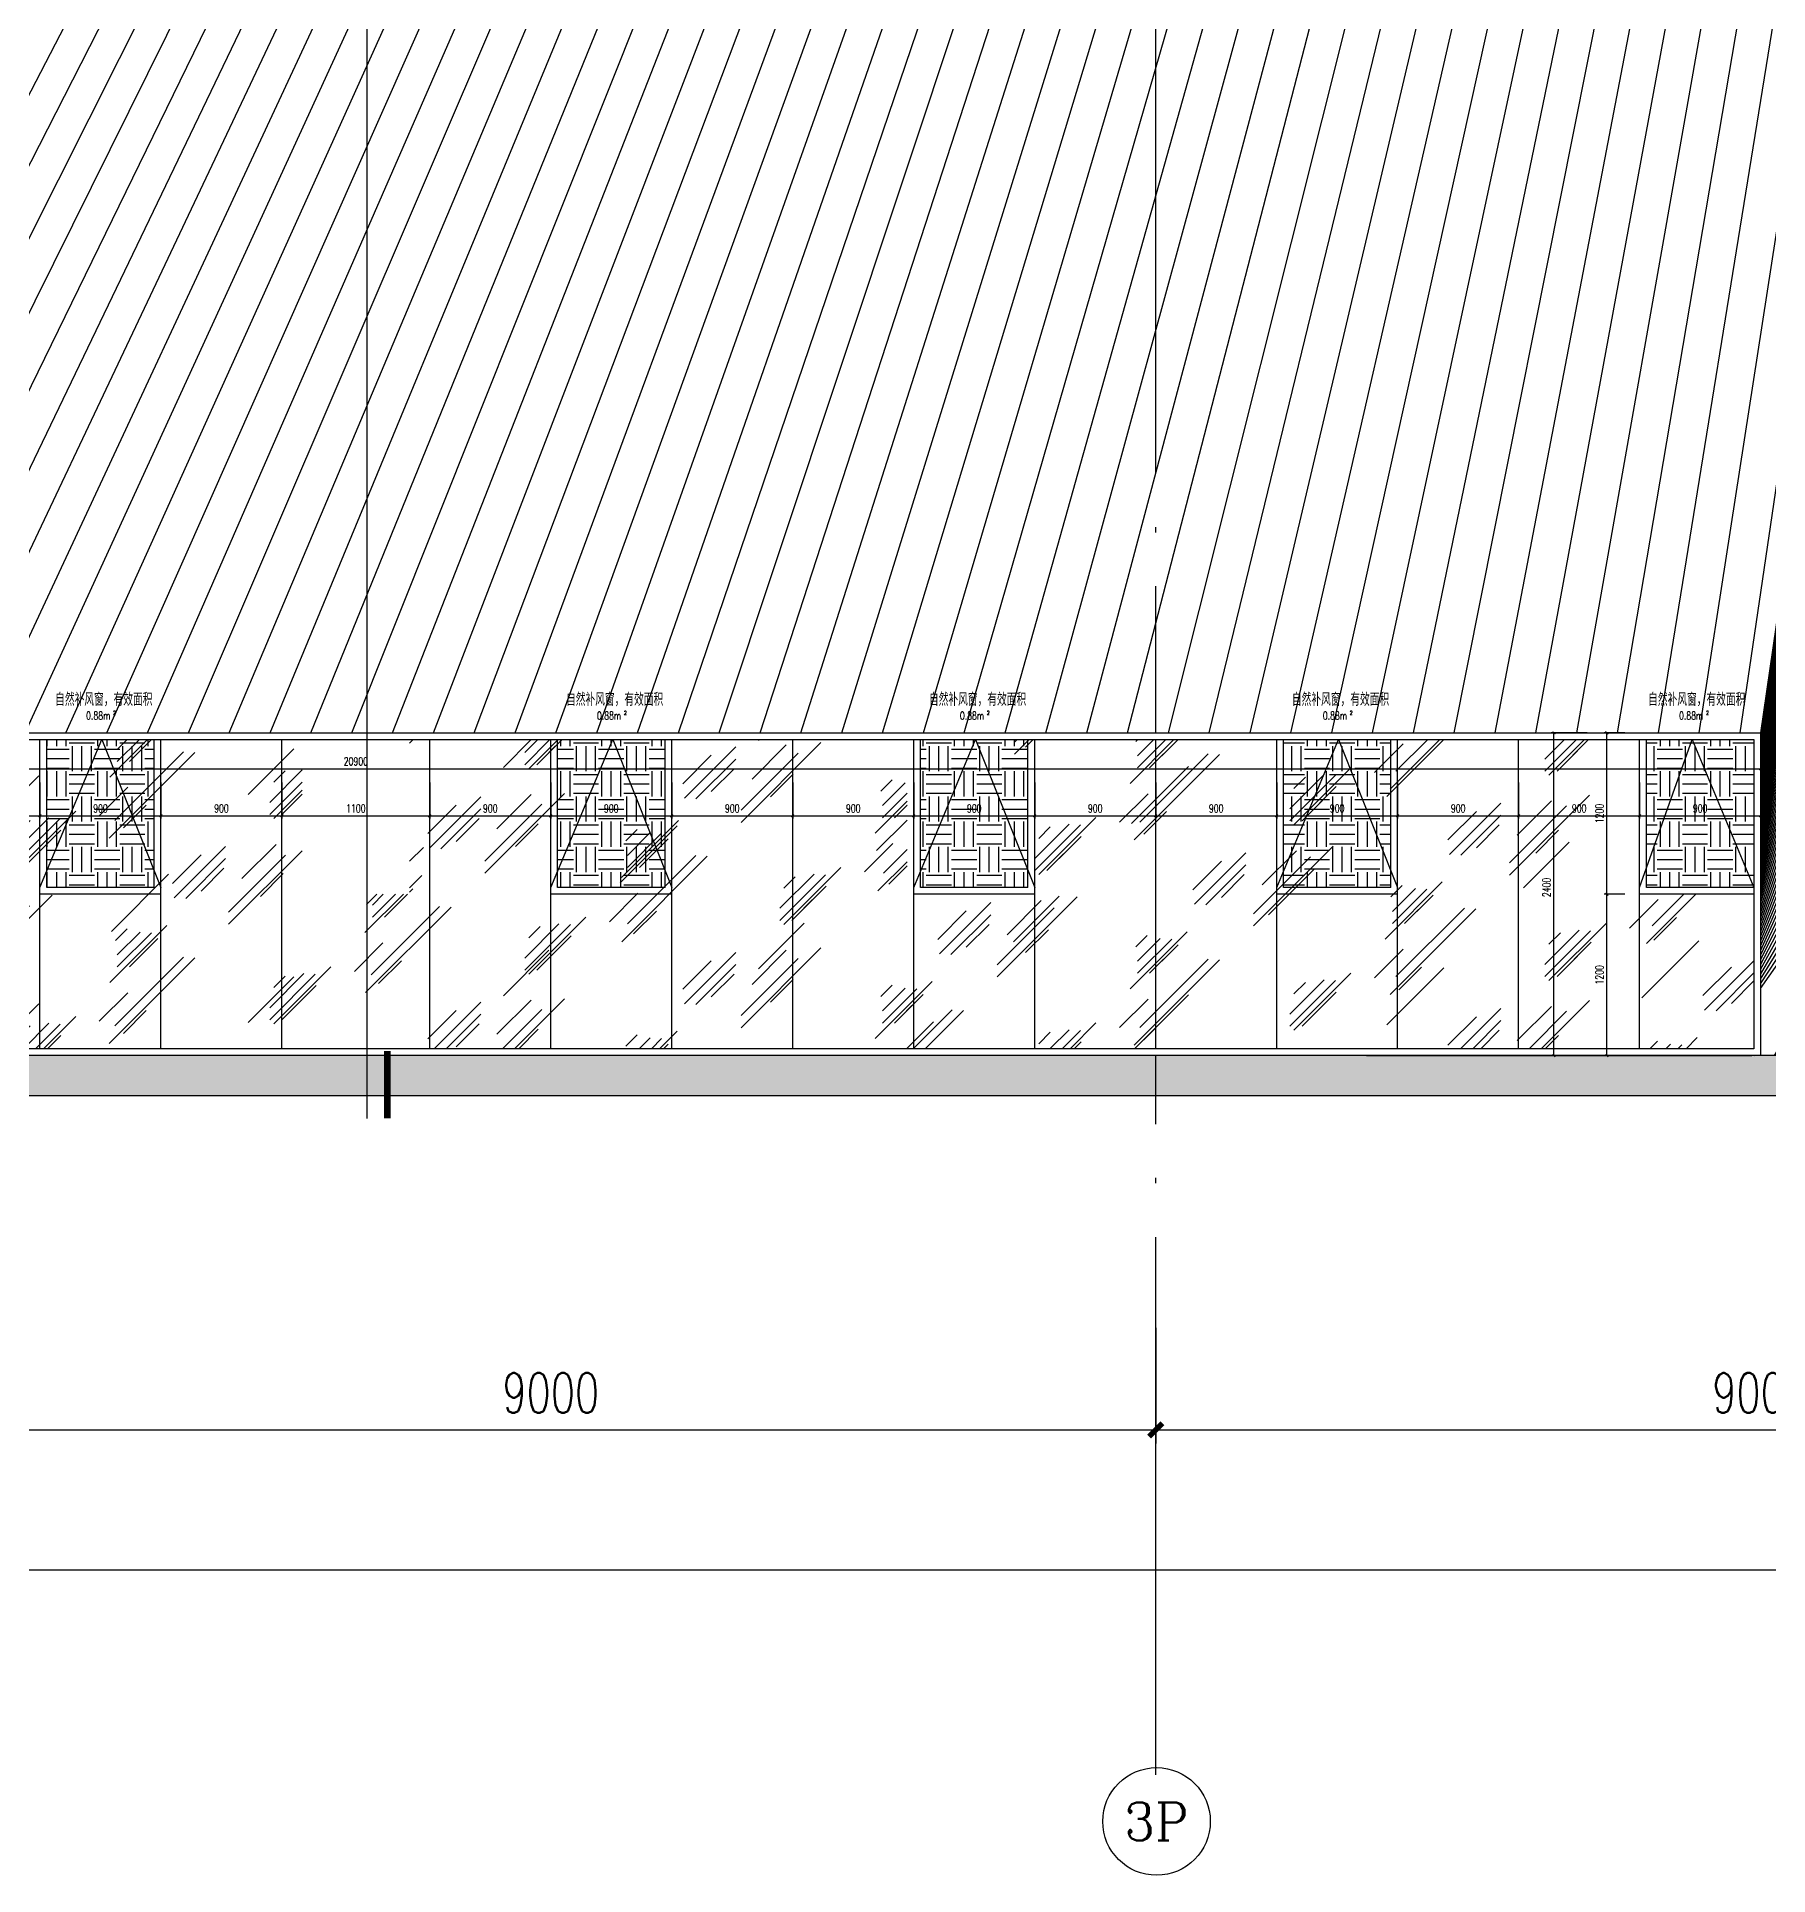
# Model space of a CAD drawing. Extents: x -4210259 to 293730, y -7499 to 868879.
# Drawn here: x 92195 to 105076, y 511142 to 524813 of the extents above; entities that cross this region are included whole.
import ezdxf
from ezdxf.enums import TextEntityAlignment as Align

# ---------------------------------------------------------------- set-up
doc = ezdxf.new("R2010")
doc.units = 0
doc.header["$LTSCALE"] = 1000
doc.header["$MEASUREMENT"] = 0
doc.linetypes.add('__DASH', pattern=[0.35, 0.25, -0.1])
doc.linetypes.add('DOTE', pattern=[2.4200000000000004, 2, -0.2, 0.02, -0.2])
doc.layers.get('Defpoints').update_dxf_attribs({"color": 210})
for name, color, linetype in [('A-AXIS-D', 1, 'Continuous'), ('A-AXIS-DOTE', 14, 'DOTE'), ('A-AXIS-SYMB', 3, 'Continuous'), ('A-HATCH-2', 251, 'Continuous'), ('A-LIN-V', 9, 'Continuous'), ('A-WINDOW', 140, 'Continuous'), ('A-门窗表显示尺寸', 160, 'Continuous'), ('AS-WALL', 40, 'Continuous'), ('PUB_TEXT', 7, 'Continuous'), ('SPACE', 7, 'Continuous'), ('SPACE_HATCH', 8, 'Continuous'), ('参考线', 8, 'Continuous')]:
    doc.layers.add(name, color=color, linetype=linetype)
doc.layers.add('A-WALL-HATCH', color=8, linetype='Continuous', lineweight=13)
doc.styles.add('_TCH_AXIS', font='COMPLEX', dxfattribs={"bigfont": 'GBCBIG'})
doc.styles.add('_TCH_DIM_T3', font='SIMPLEX', dxfattribs={"width": 0.7058823529411765, "bigfont": 'GBCBIG'})
doc.styles.add('_TCH_SPACE', font='SIMPLEX', dxfattribs={"height": 5, "bigfont": 'GBCBIG'})
doc.styles.add('A-DIM_T3', font='SIMPLEX', dxfattribs={"width": 0.7058823529411765, "bigfont": 'GBCBIG'})
doc.dimstyles.new('_TCH_ARCH&&100', dxfattribs={"dimtxt": 297.5, "dimasz": 100, "dimexe": 100, "dimexo": 100, "dimgap": 126.25, "dimtad": 1, "dimdec": 0, "dimzin": 0, "dimdsep": 46, "dimtxsty": '_TCH_DIM_T3', "dimblk": 'ARCHTICK', "dimcen": 0.09, "dimclrt": 7, "dimazin": 2, "dimtfac": 1, "dimtdec": 0, "dimtix": 1, "dimtmove": 2, "dimatfit": 3, "dimfxl": 0, "dimtolj": 1, "dimtzin": 0, "dimarcsym": 0})
doc.dimstyles.new('A-DIM&&20', dxfattribs={"dimtxt": 59.5, "dimasz": 20, "dimexe": 20, "dimexo": 20, "dimgap": 25.25, "dimtad": 1, "dimdec": 0, "dimzin": 0, "dimdsep": 46, "dimtxsty": 'A-DIM_T3', "dimblk": 'ARCHTICK', "dimcen": 0.09, "dimclrt": 7, "dimazin": 2, "dimtfac": 1, "dimtdec": 0, "dimtix": 1, "dimtmove": 2, "dimatfit": 3, "dimfxl": 0, "dimtolj": 1, "dimtzin": 0, "dimarcsym": 0})
pattern_1 = [(0, (0, 0), (187.5, 187.5), [187.5, -187.5]), (0, (0, 70.3125), (187.5, 187.5), [187.5, -187.5]), (0, (0, 140.625), (187.5, 187.5), [187.5, -187.5]), (90, (23.4375, 164.0625), (-187.5, 187.5), [187.5, -187.5]), (90, (93.75, 164.0625), (-187.5, 187.5), [187.5, -187.5]), (90, (164.0625, 164.0625), (-187.5, 187.5), [187.5, -187.5])]

# ---------------------------------------------------------------- blocks, each defined once
blk = doc.blocks.new('_ArchTick')
at = {"color": 0, "linetype": 'ByBlock', "const_width": 0.4}
blk.add_lwpolyline([(-0.5, -0.5), (0.5, 0.5)], dxfattribs=at)
blk = doc.blocks.new('*D1271')
at = {"layer": 'A-门窗表显示尺寸', "color": 0, "lineweight": -2}
for p, q in [((161899.3323832995, 519617.4520265404), (161899.3323832995, 519350.0000000253)), ((182799.3323832988, 519617.4520265404), (182799.3323832988, 519350.0000000253)), ((161899.3323832995, 519370.0000000253), (182799.3323832988, 519370.0000000253))]:
    blk.add_line(p, q, dxfattribs=at)
at = {"layer": 'Defpoints', "color": 0}
for p in [(161899.3323832995, 519637.4520265404), (182799.3323832988, 519637.4520265404), (182799.3323832988, 519370.0000000253)]:
    blk.add_point(p, dxfattribs=at)
at = {"layer": 'A-门窗表显示尺寸', "color": 0, "lineweight": -2, "xscale": 20, "yscale": 20, "zscale": 20, "rotation": 180}
blk.add_blockref('_ArchTick', (161899.3323832995, 519370.0000000253), dxfattribs=at)
at = {"layer": 'A-门窗表显示尺寸', "color": 0, "lineweight": -2, "xscale": 20, "yscale": 20, "zscale": 20}
blk.add_blockref('_ArchTick', (182799.3323832988, 519370.0000000253), dxfattribs=at)
at = {"layer": 'A-门窗表显示尺寸', "color": 7, "insert": (172349.3323832991, 519425.0000000253), "char_height": 59.5, "attachment_point": 5, "style": 'A-DIM_T3'}
blk.add_mtext('\\A1;20900', dxfattribs=at)
blk = doc.blocks.new('*D1272')
at = {"layer": 'A-门窗表显示尺寸', "color": 0, "lineweight": -2}
for p, q in [((181789.3323832988, 518437.4520265644), (181635.6063700412, 518437.4520265644)), ((181655.6063700412, 517237.4520265173), (181655.6063700412, 518437.4520265644)), ((181789.3323832988, 517237.4520265173), (181635.6063700412, 517237.4520265173))]:
    blk.add_line(p, q, dxfattribs=at)
at = {"layer": 'Defpoints', "color": 0}
for p in [(181655.6063700412, 518437.4520265644), (181809.3323832988, 518437.4520265644), (181809.3323832988, 517237.4520265173)]:
    blk.add_point(p, dxfattribs=at)
at = {"layer": 'A-门窗表显示尺寸', "color": 0, "lineweight": -2, "xscale": 20, "yscale": 20, "zscale": 20}
for p, rotation in [((181655.6063700412, 518437.4520265644), 90), ((181655.6063700412, 517237.4520265173), 270)]:
    blk.add_blockref('_ArchTick', p, dxfattribs=dict(at, rotation=rotation))
at = {"layer": 'A-门窗表显示尺寸', "color": 7, "insert": (181600.6063700413, 517837.4520265406), "char_height": 59.5, "attachment_point": 5, "rotation": 90, "style": 'A-DIM_T3'}
blk.add_mtext('\\A1;1200', dxfattribs=at)
blk = doc.blocks.new('*D1273')
at = {"layer": 'A-门窗表显示尺寸', "color": 0, "lineweight": -2}
for p, q in [((181789.3323832988, 519637.4520265406), (181635.6063700412, 519637.4520265406)), ((181655.6063700412, 518437.4520265644), (181655.6063700412, 519637.4520265406)), ((181789.3323832988, 518437.4520265644), (181635.6063700412, 518437.4520265644))]:
    blk.add_line(p, q, dxfattribs=at)
at = {"layer": 'Defpoints', "color": 0}
for p in [(181655.6063700412, 519637.4520265406), (181809.3323832988, 519637.4520265406), (181809.3323832988, 518437.4520265644)]:
    blk.add_point(p, dxfattribs=at)
at = {"layer": 'A-门窗表显示尺寸', "color": 0, "lineweight": -2, "xscale": 20, "yscale": 20, "zscale": 20}
for p, rotation in [((181655.6063700412, 519637.4520265406), 90), ((181655.6063700412, 518437.4520265644), 270)]:
    blk.add_blockref('_ArchTick', p, dxfattribs=dict(at, rotation=rotation))
at = {"layer": 'A-门窗表显示尺寸', "color": 7, "insert": (181600.6063700413, 519037.4520265523), "char_height": 59.5, "attachment_point": 5, "rotation": 90, "style": 'A-DIM_T3'}
blk.add_mtext('\\A1;1200', dxfattribs=at)
blk = doc.blocks.new('*D1274')
at = {"layer": 'A-门窗表显示尺寸', "color": 0, "lineweight": -2}
for p, q in [((181899.3323833118, 519267.4520265404), (181899.3323833118, 519000.0000000253)), ((182799.3323832988, 519267.4520265404), (182799.3323832988, 519000.0000000253)), ((181899.3323833118, 519020.0000000253), (182799.3323832988, 519020.0000000253))]:
    blk.add_line(p, q, dxfattribs=at)
at = {"layer": 'Defpoints', "color": 0}
for p in [(181899.3323833118, 519287.4520265404), (182799.3323832988, 519287.4520265404), (182799.3323832988, 519020.0000000253)]:
    blk.add_point(p, dxfattribs=at)
at = {"layer": 'A-门窗表显示尺寸', "color": 0, "lineweight": -2, "xscale": 20, "yscale": 20, "zscale": 20, "rotation": 180}
blk.add_blockref('_ArchTick', (181899.3323833118, 519020.0000000253), dxfattribs=at)
at = {"layer": 'A-门窗表显示尺寸', "color": 0, "lineweight": -2, "xscale": 20, "yscale": 20, "zscale": 20}
blk.add_blockref('_ArchTick', (182799.3323832988, 519020.0000000253), dxfattribs=at)
at = {"layer": 'A-门窗表显示尺寸', "color": 7, "insert": (182349.3323833053, 519075.0000000253), "char_height": 59.5, "attachment_point": 5, "style": 'A-DIM_T3'}
blk.add_mtext('\\A1;900', dxfattribs=at)
blk = doc.blocks.new('*D1275')
at = {"layer": 'A-门窗表显示尺寸', "color": 0, "lineweight": -2}
for p, q in [((180999.3323833389, 519267.4520265404), (180999.3323833389, 519000.0000000253)), ((181899.3323833118, 519267.4520265404), (181899.3323833118, 519000.0000000253)), ((180999.3323833389, 519020.0000000253), (181899.3323833118, 519020.0000000253))]:
    blk.add_line(p, q, dxfattribs=at)
at = {"layer": 'Defpoints', "color": 0}
for p in [(180999.3323833389, 519287.4520265404), (181899.3323833118, 519287.4520265404), (181899.3323833118, 519020.0000000253)]:
    blk.add_point(p, dxfattribs=at)
at = {"layer": 'A-门窗表显示尺寸', "color": 0, "lineweight": -2, "xscale": 20, "yscale": 20, "zscale": 20, "rotation": 180}
blk.add_blockref('_ArchTick', (180999.3323833389, 519020.0000000253), dxfattribs=at)
at = {"layer": 'A-门窗表显示尺寸', "color": 0, "lineweight": -2, "xscale": 20, "yscale": 20, "zscale": 20}
blk.add_blockref('_ArchTick', (181899.3323833118, 519020.0000000253), dxfattribs=at)
at = {"layer": 'A-门窗表显示尺寸', "color": 7, "insert": (181449.3323833254, 519075.0000000253), "char_height": 59.5, "attachment_point": 5, "style": 'A-DIM_T3'}
blk.add_mtext('\\A1;900', dxfattribs=at)
blk = doc.blocks.new('*D1276')
at = {"layer": 'A-门窗表显示尺寸', "color": 0, "lineweight": -2}
for p, q in [((180099.3323833388, 519267.4520265404), (180099.3323833388, 519000.0000000253)), ((180999.3323833389, 519267.4520265404), (180999.3323833389, 519000.0000000253)), ((180099.3323833388, 519020.0000000253), (180999.3323833389, 519020.0000000253))]:
    blk.add_line(p, q, dxfattribs=at)
at = {"layer": 'Defpoints', "color": 0}
for p in [(180099.3323833388, 519287.4520265404), (180999.3323833389, 519287.4520265404), (180999.3323833389, 519020.0000000253)]:
    blk.add_point(p, dxfattribs=at)
at = {"layer": 'A-门窗表显示尺寸', "color": 0, "lineweight": -2, "xscale": 20, "yscale": 20, "zscale": 20, "rotation": 180}
blk.add_blockref('_ArchTick', (180099.3323833388, 519020.0000000253), dxfattribs=at)
at = {"layer": 'A-门窗表显示尺寸', "color": 0, "lineweight": -2, "xscale": 20, "yscale": 20, "zscale": 20}
blk.add_blockref('_ArchTick', (180999.3323833389, 519020.0000000253), dxfattribs=at)
at = {"layer": 'A-门窗表显示尺寸', "color": 7, "insert": (180549.3323833389, 519075.0000000253), "char_height": 59.5, "attachment_point": 5, "style": 'A-DIM_T3'}
blk.add_mtext('\\A1;900', dxfattribs=at)
blk = doc.blocks.new('*D1277')
at = {"layer": 'A-门窗表显示尺寸', "color": 0, "lineweight": -2}
for p, q in [((179199.3323833388, 519267.4520265404), (179199.3323833388, 519000.0000000253)), ((180099.3323833388, 519267.4520265404), (180099.3323833388, 519000.0000000253)), ((179199.3323833388, 519020.0000000253), (180099.3323833388, 519020.0000000253))]:
    blk.add_line(p, q, dxfattribs=at)
at = {"layer": 'Defpoints', "color": 0}
for p in [(179199.3323833388, 519287.4520265404), (180099.3323833388, 519287.4520265404), (180099.3323833388, 519020.0000000253)]:
    blk.add_point(p, dxfattribs=at)
at = {"layer": 'A-门窗表显示尺寸', "color": 0, "lineweight": -2, "xscale": 20, "yscale": 20, "zscale": 20, "rotation": 180}
blk.add_blockref('_ArchTick', (179199.3323833388, 519020.0000000253), dxfattribs=at)
at = {"layer": 'A-门窗表显示尺寸', "color": 0, "lineweight": -2, "xscale": 20, "yscale": 20, "zscale": 20}
blk.add_blockref('_ArchTick', (180099.3323833388, 519020.0000000253), dxfattribs=at)
at = {"layer": 'A-门窗表显示尺寸', "color": 7, "insert": (179649.3323833388, 519075.0000000253), "char_height": 59.5, "attachment_point": 5, "style": 'A-DIM_T3'}
blk.add_mtext('\\A1;900', dxfattribs=at)
blk = doc.blocks.new('*D1278')
at = {"layer": 'A-门窗表显示尺寸', "color": 0, "lineweight": -2}
for p, q in [((178299.3323833388, 519267.4520265404), (178299.3323833388, 519000.0000000253)), ((179199.3323833388, 519267.4520265404), (179199.3323833388, 519000.0000000253)), ((178299.3323833388, 519020.0000000253), (179199.3323833388, 519020.0000000253))]:
    blk.add_line(p, q, dxfattribs=at)
at = {"layer": 'Defpoints', "color": 0}
for p in [(178299.3323833388, 519287.4520265404), (179199.3323833388, 519287.4520265404), (179199.3323833388, 519020.0000000253)]:
    blk.add_point(p, dxfattribs=at)
at = {"layer": 'A-门窗表显示尺寸', "color": 0, "lineweight": -2, "xscale": 20, "yscale": 20, "zscale": 20, "rotation": 180}
blk.add_blockref('_ArchTick', (178299.3323833388, 519020.0000000253), dxfattribs=at)
at = {"layer": 'A-门窗表显示尺寸', "color": 0, "lineweight": -2, "xscale": 20, "yscale": 20, "zscale": 20}
blk.add_blockref('_ArchTick', (179199.3323833388, 519020.0000000253), dxfattribs=at)
at = {"layer": 'A-门窗表显示尺寸', "color": 7, "insert": (178749.3323833388, 519075.0000000253), "char_height": 59.5, "attachment_point": 5, "style": 'A-DIM_T3'}
blk.add_mtext('\\A1;900', dxfattribs=at)
blk = doc.blocks.new('*D1279')
at = {"layer": 'A-门窗表显示尺寸', "color": 0, "lineweight": -2}
for p, q in [((177399.3323833388, 519267.4520265404), (177399.3323833388, 519000.0000000253)), ((178299.3323833388, 519267.4520265404), (178299.3323833388, 519000.0000000253)), ((177399.3323833388, 519020.0000000253), (178299.3323833388, 519020.0000000253))]:
    blk.add_line(p, q, dxfattribs=at)
at = {"layer": 'Defpoints', "color": 0}
for p in [(177399.3323833388, 519287.4520265404), (178299.3323833388, 519287.4520265404), (178299.3323833388, 519020.0000000253)]:
    blk.add_point(p, dxfattribs=at)
at = {"layer": 'A-门窗表显示尺寸', "color": 0, "lineweight": -2, "xscale": 20, "yscale": 20, "zscale": 20, "rotation": 180}
blk.add_blockref('_ArchTick', (177399.3323833388, 519020.0000000253), dxfattribs=at)
at = {"layer": 'A-门窗表显示尺寸', "color": 0, "lineweight": -2, "xscale": 20, "yscale": 20, "zscale": 20}
blk.add_blockref('_ArchTick', (178299.3323833388, 519020.0000000253), dxfattribs=at)
at = {"layer": 'A-门窗表显示尺寸', "color": 7, "insert": (177849.3323833388, 519075.0000000253), "char_height": 59.5, "attachment_point": 5, "style": 'A-DIM_T3'}
blk.add_mtext('\\A1;900', dxfattribs=at)
blk = doc.blocks.new('*D1280')
at = {"layer": 'A-门窗表显示尺寸', "color": 0, "lineweight": -2}
for p, q in [((176499.3323833388, 519267.4520265404), (176499.3323833388, 519000.0000000253)), ((177399.3323833388, 519267.4520265404), (177399.3323833388, 519000.0000000253)), ((176499.3323833388, 519020.0000000253), (177399.3323833388, 519020.0000000253))]:
    blk.add_line(p, q, dxfattribs=at)
at = {"layer": 'Defpoints', "color": 0}
for p in [(176499.3323833388, 519287.4520265404), (177399.3323833388, 519287.4520265404), (177399.3323833388, 519020.0000000253)]:
    blk.add_point(p, dxfattribs=at)
at = {"layer": 'A-门窗表显示尺寸', "color": 0, "lineweight": -2, "xscale": 20, "yscale": 20, "zscale": 20, "rotation": 180}
blk.add_blockref('_ArchTick', (176499.3323833388, 519020.0000000253), dxfattribs=at)
at = {"layer": 'A-门窗表显示尺寸', "color": 0, "lineweight": -2, "xscale": 20, "yscale": 20, "zscale": 20}
blk.add_blockref('_ArchTick', (177399.3323833388, 519020.0000000253), dxfattribs=at)
at = {"layer": 'A-门窗表显示尺寸', "color": 7, "insert": (176949.3323833388, 519075.0000000253), "char_height": 59.5, "attachment_point": 5, "style": 'A-DIM_T3'}
blk.add_mtext('\\A1;900', dxfattribs=at)
blk = doc.blocks.new('*D1281')
at = {"layer": 'A-门窗表显示尺寸', "color": 0, "lineweight": -2}
for p, q in [((175599.3323833389, 519267.4520265404), (175599.3323833389, 519000.0000000253)), ((176499.3323833388, 519267.4520265404), (176499.3323833388, 519000.0000000253)), ((175599.3323833389, 519020.0000000253), (176499.3323833388, 519020.0000000253))]:
    blk.add_line(p, q, dxfattribs=at)
at = {"layer": 'Defpoints', "color": 0}
for p in [(175599.3323833389, 519287.4520265404), (176499.3323833388, 519287.4520265404), (176499.3323833388, 519020.0000000253)]:
    blk.add_point(p, dxfattribs=at)
at = {"layer": 'A-门窗表显示尺寸', "color": 0, "lineweight": -2, "xscale": 20, "yscale": 20, "zscale": 20, "rotation": 180}
blk.add_blockref('_ArchTick', (175599.3323833389, 519020.0000000253), dxfattribs=at)
at = {"layer": 'A-门窗表显示尺寸', "color": 0, "lineweight": -2, "xscale": 20, "yscale": 20, "zscale": 20}
blk.add_blockref('_ArchTick', (176499.3323833388, 519020.0000000253), dxfattribs=at)
at = {"layer": 'A-门窗表显示尺寸', "color": 7, "insert": (176049.3323833388, 519075.0000000253), "char_height": 59.5, "attachment_point": 5, "style": 'A-DIM_T3'}
blk.add_mtext('\\A1;900', dxfattribs=at)
blk = doc.blocks.new('*D1282')
at = {"layer": 'A-门窗表显示尺寸', "color": 0, "lineweight": -2}
for p, q in [((174699.3323833389, 519267.4520265404), (174699.3323833389, 519000.0000000253)), ((175599.3323833389, 519267.4520265404), (175599.3323833389, 519000.0000000253)), ((174699.3323833389, 519020.0000000253), (175599.3323833389, 519020.0000000253))]:
    blk.add_line(p, q, dxfattribs=at)
at = {"layer": 'Defpoints', "color": 0}
for p in [(174699.3323833389, 519287.4520265404), (175599.3323833389, 519287.4520265404), (175599.3323833389, 519020.0000000253)]:
    blk.add_point(p, dxfattribs=at)
at = {"layer": 'A-门窗表显示尺寸', "color": 0, "lineweight": -2, "xscale": 20, "yscale": 20, "zscale": 20, "rotation": 180}
blk.add_blockref('_ArchTick', (174699.3323833389, 519020.0000000253), dxfattribs=at)
at = {"layer": 'A-门窗表显示尺寸', "color": 0, "lineweight": -2, "xscale": 20, "yscale": 20, "zscale": 20}
blk.add_blockref('_ArchTick', (175599.3323833389, 519020.0000000253), dxfattribs=at)
at = {"layer": 'A-门窗表显示尺寸', "color": 7, "insert": (175149.3323833389, 519075.0000000253), "char_height": 59.5, "attachment_point": 5, "style": 'A-DIM_T3'}
blk.add_mtext('\\A1;900', dxfattribs=at)
blk = doc.blocks.new('*D1283')
at = {"layer": 'A-门窗表显示尺寸', "color": 0, "lineweight": -2}
for p, q in [((173799.3323833386, 519267.4520265404), (173799.3323833386, 519000.0000000253)), ((174699.3323833389, 519267.4520265404), (174699.3323833389, 519000.0000000253)), ((173799.3323833386, 519020.0000000253), (174699.3323833389, 519020.0000000253))]:
    blk.add_line(p, q, dxfattribs=at)
at = {"layer": 'Defpoints', "color": 0}
for p in [(173799.3323833386, 519287.4520265404), (174699.3323833389, 519287.4520265404), (174699.3323833389, 519020.0000000253)]:
    blk.add_point(p, dxfattribs=at)
at = {"layer": 'A-门窗表显示尺寸', "color": 0, "lineweight": -2, "xscale": 20, "yscale": 20, "zscale": 20, "rotation": 180}
blk.add_blockref('_ArchTick', (173799.3323833386, 519020.0000000253), dxfattribs=at)
at = {"layer": 'A-门窗表显示尺寸', "color": 0, "lineweight": -2, "xscale": 20, "yscale": 20, "zscale": 20}
blk.add_blockref('_ArchTick', (174699.3323833389, 519020.0000000253), dxfattribs=at)
at = {"layer": 'A-门窗表显示尺寸', "color": 7, "insert": (174249.3323833387, 519075.0000000253), "char_height": 59.5, "attachment_point": 5, "style": 'A-DIM_T3'}
blk.add_mtext('\\A1;900', dxfattribs=at)
blk = doc.blocks.new('*D1284')
at = {"layer": 'A-门窗表显示尺寸', "color": 0, "lineweight": -2}
for p, q in [((172899.3323833388, 519267.4520265404), (172899.3323833388, 519000.0000000253)), ((173799.3323833386, 519267.4520265404), (173799.3323833386, 519000.0000000253)), ((172899.3323833388, 519020.0000000253), (173799.3323833386, 519020.0000000253))]:
    blk.add_line(p, q, dxfattribs=at)
at = {"layer": 'Defpoints', "color": 0}
for p in [(172899.3323833388, 519287.4520265404), (173799.3323833386, 519287.4520265404), (173799.3323833386, 519020.0000000253)]:
    blk.add_point(p, dxfattribs=at)
at = {"layer": 'A-门窗表显示尺寸', "color": 0, "lineweight": -2, "xscale": 20, "yscale": 20, "zscale": 20, "rotation": 180}
blk.add_blockref('_ArchTick', (172899.3323833388, 519020.0000000253), dxfattribs=at)
at = {"layer": 'A-门窗表显示尺寸', "color": 0, "lineweight": -2, "xscale": 20, "yscale": 20, "zscale": 20}
blk.add_blockref('_ArchTick', (173799.3323833386, 519020.0000000253), dxfattribs=at)
at = {"layer": 'A-门窗表显示尺寸', "color": 7, "insert": (173349.3323833387, 519075.0000000253), "char_height": 59.5, "attachment_point": 5, "style": 'A-DIM_T3'}
blk.add_mtext('\\A1;900', dxfattribs=at)
blk = doc.blocks.new('*D1285')
at = {"layer": 'A-门窗表显示尺寸', "color": 0, "lineweight": -2}
for p, q in [((171799.3323833388, 519267.4520265404), (171799.3323833388, 519000.0000000253)), ((172899.3323833388, 519267.4520265404), (172899.3323833388, 519000.0000000253)), ((171799.3323833388, 519020.0000000253), (172899.3323833388, 519020.0000000253))]:
    blk.add_line(p, q, dxfattribs=at)
at = {"layer": 'Defpoints', "color": 0}
for p in [(171799.3323833388, 519287.4520265404), (172899.3323833388, 519287.4520265404), (172899.3323833388, 519020.0000000253)]:
    blk.add_point(p, dxfattribs=at)
at = {"layer": 'A-门窗表显示尺寸', "color": 0, "lineweight": -2, "xscale": 20, "yscale": 20, "zscale": 20, "rotation": 180}
blk.add_blockref('_ArchTick', (171799.3323833388, 519020.0000000253), dxfattribs=at)
at = {"layer": 'A-门窗表显示尺寸', "color": 0, "lineweight": -2, "xscale": 20, "yscale": 20, "zscale": 20}
blk.add_blockref('_ArchTick', (172899.3323833388, 519020.0000000253), dxfattribs=at)
at = {"layer": 'A-门窗表显示尺寸', "color": 7, "insert": (172349.3323833388, 519075.0000000253), "char_height": 59.5, "attachment_point": 5, "style": 'A-DIM_T3'}
blk.add_mtext('\\A1;1100', dxfattribs=at)
blk = doc.blocks.new('*D1286')
at = {"layer": 'A-门窗表显示尺寸', "color": 0, "lineweight": -2}
for p, q in [((170899.3323833388, 519267.4520265404), (170899.3323833388, 519000.0000000253)), ((171799.3323833388, 519267.4520265404), (171799.3323833388, 519000.0000000253)), ((170899.3323833388, 519020.0000000253), (171799.3323833388, 519020.0000000253))]:
    blk.add_line(p, q, dxfattribs=at)
at = {"layer": 'Defpoints', "color": 0}
for p in [(170899.3323833388, 519287.4520265404), (171799.3323833388, 519287.4520265404), (171799.3323833388, 519020.0000000253)]:
    blk.add_point(p, dxfattribs=at)
at = {"layer": 'A-门窗表显示尺寸', "color": 0, "lineweight": -2, "xscale": 20, "yscale": 20, "zscale": 20, "rotation": 180}
blk.add_blockref('_ArchTick', (170899.3323833388, 519020.0000000253), dxfattribs=at)
at = {"layer": 'A-门窗表显示尺寸', "color": 0, "lineweight": -2, "xscale": 20, "yscale": 20, "zscale": 20}
blk.add_blockref('_ArchTick', (171799.3323833388, 519020.0000000253), dxfattribs=at)
at = {"layer": 'A-门窗表显示尺寸', "color": 7, "insert": (171349.3323833388, 519075.0000000253), "char_height": 59.5, "attachment_point": 5, "style": 'A-DIM_T3'}
blk.add_mtext('\\A1;900', dxfattribs=at)
blk = doc.blocks.new('*D1287')
at = {"layer": 'A-门窗表显示尺寸', "color": 0, "lineweight": -2}
for p, q in [((169999.3323833388, 519267.4520265404), (169999.3323833388, 519000.0000000253)), ((170899.3323833388, 519267.4520265404), (170899.3323833388, 519000.0000000253)), ((169999.3323833388, 519020.0000000253), (170899.3323833388, 519020.0000000253))]:
    blk.add_line(p, q, dxfattribs=at)
at = {"layer": 'Defpoints', "color": 0}
for p in [(169999.3323833388, 519287.4520265404), (170899.3323833388, 519287.4520265404), (170899.3323833388, 519020.0000000253)]:
    blk.add_point(p, dxfattribs=at)
at = {"layer": 'A-门窗表显示尺寸', "color": 0, "lineweight": -2, "xscale": 20, "yscale": 20, "zscale": 20, "rotation": 180}
blk.add_blockref('_ArchTick', (169999.3323833388, 519020.0000000253), dxfattribs=at)
at = {"layer": 'A-门窗表显示尺寸', "color": 0, "lineweight": -2, "xscale": 20, "yscale": 20, "zscale": 20}
blk.add_blockref('_ArchTick', (170899.3323833388, 519020.0000000253), dxfattribs=at)
at = {"layer": 'A-门窗表显示尺寸', "color": 7, "insert": (170449.3323833388, 519075.0000000253), "char_height": 59.5, "attachment_point": 5, "style": 'A-DIM_T3'}
blk.add_mtext('\\A1;900', dxfattribs=at)
blk = doc.blocks.new('*D1288')
at = {"layer": 'A-门窗表显示尺寸', "color": 0, "lineweight": -2}
for p, q in [((169099.3323833388, 519267.4520265404), (169099.3323833388, 519000.0000000253)), ((169999.3323833388, 519267.4520265404), (169999.3323833388, 519000.0000000253)), ((169099.3323833388, 519020.0000000253), (169999.3323833388, 519020.0000000253))]:
    blk.add_line(p, q, dxfattribs=at)
at = {"layer": 'Defpoints', "color": 0}
for p in [(169099.3323833388, 519287.4520265404), (169999.3323833388, 519287.4520265404), (169999.3323833388, 519020.0000000253)]:
    blk.add_point(p, dxfattribs=at)
at = {"layer": 'A-门窗表显示尺寸', "color": 0, "lineweight": -2, "xscale": 20, "yscale": 20, "zscale": 20, "rotation": 180}
blk.add_blockref('_ArchTick', (169099.3323833388, 519020.0000000253), dxfattribs=at)
at = {"layer": 'A-门窗表显示尺寸', "color": 0, "lineweight": -2, "xscale": 20, "yscale": 20, "zscale": 20}
blk.add_blockref('_ArchTick', (169999.3323833388, 519020.0000000253), dxfattribs=at)
at = {"layer": 'A-门窗表显示尺寸', "color": 7, "insert": (169549.3323833388, 519075.0000000253), "char_height": 59.5, "attachment_point": 5, "style": 'A-DIM_T3'}
blk.add_mtext('\\A1;900', dxfattribs=at)
blk = doc.blocks.new('*D1297')
at = {"layer": 'A-门窗表显示尺寸', "color": 0, "lineweight": -2}
for p, q in [((181509.3323832988, 519637.4520265406), (181241.8803567838, 519637.4520265406)), ((181261.8803567838, 517237.4520265173), (181261.8803567838, 519637.4520265406)), ((181509.3323832988, 517237.4520265173), (181241.8803567838, 517237.4520265173))]:
    blk.add_line(p, q, dxfattribs=at)
at = {"layer": 'Defpoints', "color": 0}
for p in [(181261.8803567838, 519637.4520265406), (181529.3323832988, 519637.4520265406), (181529.3323832988, 517237.4520265173)]:
    blk.add_point(p, dxfattribs=at)
at = {"layer": 'A-门窗表显示尺寸', "color": 0, "lineweight": -2, "xscale": 20, "yscale": 20, "zscale": 20}
for p, rotation in [((181261.8803567838, 519637.4520265406), 90), ((181261.8803567838, 517237.4520265173), 270)]:
    blk.add_blockref('_ArchTick', p, dxfattribs=dict(at, rotation=rotation))
at = {"layer": 'A-门窗表显示尺寸', "color": 7, "insert": (181206.8803567837, 518487.4520265287), "char_height": 59.5, "attachment_point": 5, "rotation": 90, "style": 'A-DIM_T3'}
blk.add_mtext('\\A1;2400', dxfattribs=at)
blk = doc.blocks.new('*D725')
at = {"layer": 'A-AXIS-D', "color": 0, "lineweight": -2}
for p, q in [((-17280.66761670116, 515211.3858529096), (-17280.66761670116, 513313.3764944364)), ((168419.3323860153, 515211.3858529096), (168419.3323860153, 513313.3764944364)), ((-17280.66761670116, 513413.3764944364), (168419.3323860153, 513413.3764944364))]:
    blk.add_line(p, q, dxfattribs=at)
at = {"layer": 'Defpoints', "color": 0}
for p in [(-17280.66761670116, 515311.3858529096), (168419.3323860153, 515311.3858529096), (168419.3323860153, 513413.3764944364)]:
    blk.add_point(p, dxfattribs=at)
at = {"layer": 'A-AXIS-D', "color": 0, "lineweight": -2, "xscale": 100, "yscale": 100, "zscale": 100, "rotation": 180}
blk.add_blockref('_ArchTick', (-17280.66761670116, 513413.3764944364), dxfattribs=at)
at = {"layer": 'A-AXIS-D', "color": 0, "lineweight": -2, "xscale": 100, "yscale": 100, "zscale": 100}
blk.add_blockref('_ArchTick', (168419.3323860153, 513413.3764944364), dxfattribs=at)
at = {"layer": 'A-AXIS-D', "color": 7, "insert": (75569.33238465709, 513688.3764944364), "char_height": 297.5, "attachment_point": 5, "style": '_TCH_DIM_T3'}
blk.add_mtext('\\A1;185700', dxfattribs=at)
blk = doc.blocks.new('*D733')
at = {"layer": 'A-AXIS-D', "color": 0, "lineweight": -2}
for p, q in [((100519.3323832988, 515211.3858529096), (100519.3323832988, 514353.3764944364)), ((109519.332383299, 515211.3858529096), (109519.332383299, 514353.3764944364)), ((100519.3323832988, 514453.3764944364), (109519.332383299, 514453.3764944364))]:
    blk.add_line(p, q, dxfattribs=at)
at = {"layer": 'Defpoints', "color": 0}
for p in [(100519.3323832988, 515311.3858529096), (109519.332383299, 515311.3858529096), (109519.332383299, 514453.3764944364)]:
    blk.add_point(p, dxfattribs=at)
at = {"layer": 'A-AXIS-D', "color": 0, "lineweight": -2, "xscale": 100, "yscale": 100, "zscale": 100, "rotation": 180}
blk.add_blockref('_ArchTick', (100519.3323832988, 514453.3764944364), dxfattribs=at)
at = {"layer": 'A-AXIS-D', "color": 0, "lineweight": -2, "xscale": 100, "yscale": 100, "zscale": 100}
blk.add_blockref('_ArchTick', (109519.332383299, 514453.3764944364), dxfattribs=at)
at = {"layer": 'A-AXIS-D', "color": 7, "insert": (105019.3323832989, 514728.3764944364), "char_height": 297.5, "attachment_point": 5, "style": '_TCH_DIM_T3'}
blk.add_mtext('\\A1;9000', dxfattribs=at)
blk = doc.blocks.new('*D734')
at = {"layer": 'A-AXIS-D', "color": 0, "lineweight": -2}
for p, q in [((91519.33238329884, 515211.3858529096), (91519.33238329884, 514353.3764944364)), ((100519.3323832988, 515211.3858529096), (100519.3323832988, 514353.3764944364)), ((91519.33238329884, 514453.3764944364), (100519.3323832988, 514453.3764944364))]:
    blk.add_line(p, q, dxfattribs=at)
at = {"layer": 'Defpoints', "color": 0}
for p in [(91519.33238329884, 515311.3858529096), (100519.3323832988, 515311.3858529096), (100519.3323832988, 514453.3764944364)]:
    blk.add_point(p, dxfattribs=at)
at = {"layer": 'A-AXIS-D', "color": 0, "lineweight": -2, "xscale": 100, "yscale": 100, "zscale": 100, "rotation": 180}
blk.add_blockref('_ArchTick', (91519.33238329884, 514453.3764944364), dxfattribs=at)
at = {"layer": 'A-AXIS-D', "color": 0, "lineweight": -2, "xscale": 100, "yscale": 100, "zscale": 100}
blk.add_blockref('_ArchTick', (100519.3323832988, 514453.3764944364), dxfattribs=at)
at = {"layer": 'A-AXIS-D', "color": 7, "insert": (96019.33238329882, 514728.3764944364), "char_height": 297.5, "attachment_point": 5, "style": '_TCH_DIM_T3'}
blk.add_mtext('\\A1;9000', dxfattribs=at)
blk = doc.blocks.new('C21024-M')
at = {"layer": 'SPACE', "color": 1, "style": '_TCH_SPACE'}
for p in [(170112.4980203777, 519837.4520265521), (170112.4980203777, 519837.4520265521), (173912.4980203777, 519837.4520265521), (173912.4980203777, 519837.4520265521), (176612.4980203777, 519837.4520265521), (176612.4980203777, 519837.4520265521), (179312.4980203777, 519837.452026552), (179312.4980203777, 519837.4520265521), (181962.4980203377, 519837.4520265352)]:
    blk.add_text('自然补风窗，有效面积', height=96.45390070921985, dxfattribs=at).set_placement(p)
at = {"layer": 'SPACE', "color": 1, "style": '_TCH_SPACE', "width": 0.7058823529411765}
for s, height, p in [('2', 29.75, (170542.7320629309, 519770.0770265521)), ('2', 29.75, (170542.7320629309, 519770.0770265521)), ('2', 29.75, (174342.7320629309, 519770.0770265521)), ('2', 29.75, (174342.7320629309, 519770.0770265521)), ('2', 29.75, (177042.7320629309, 519770.0770265521)), ('2', 29.75, (177042.7320629309, 519770.0770265521)), ('2', 29.75, (179742.7320629309, 519770.077026552)), ('2', 29.75, (179742.7320629309, 519770.0770265521)), ('2', 29.75, (182392.7320628909, 519770.0770265352)), ('0.88m', 59.5, (170342.7320629309, 519735.0770265521)), ('0.88m', 59.5, (170342.7320629309, 519735.0770265521)), ('0.88m', 59.5, (174142.7320629309, 519735.0770265521)), ('0.88m', 59.5, (174142.7320629309, 519735.0770265521)), ('0.88m', 59.5, (176842.7320629309, 519735.0770265521)), ('0.88m', 59.5, (176842.7320629309, 519735.0770265521)), ('0.88m', 59.5, (179542.7320629309, 519735.077026552)), ('0.88m', 59.5, (179542.7320629309, 519735.0770265521)), ('0.88m', 59.5, (182192.7320628909, 519735.0770265352))]:
    blk.add_text(s, height=height, dxfattribs=at).set_placement(p)
blk.add_wipeout([(161899.3323832997, 517237.4520265405), (182799.33238329875, 517237.4520265172), (182799.33238329878, 519637.4520265405), (161899.3323832997, 519637.4520265643)]).dxf.layer = '参考线'
at = {"layer": 'A-WALL-HATCH'}
h = blk.add_hatch(dxfattribs=at)
h.set_pattern_fill('玻璃2', color=256, scale=100, angle=180)
h.set_pattern_definition([(45, (1568211.067298129, 60.00000002532033), (0, 1527.350647362943), [600, -360, 600, -360, 240, -523.28157]), (45, (1568181.067298129, 90.00000002532033), (0, 1527.350647362943), [480, -600, 360, -360, 420, -463.28157]), (45, (1568181.067298129, 180.0000000253203), (0, 1527.350647362943), [360, -720, 240, -360, 540, -463.28157]), (45, (1568271.067298129, 90.00000002532033), (0, 1527.350647362943), [360, -720, 300, -1303.2815]), (45, (1568361.067298129, 180.0000000253203), (0, 1527.350647362943), [180, -900, 120, -1483.2815]), (45, (1568211.067298129, 330.0000000253203), (0, 1527.350647362943), [120, -900, 120, -480, 300, -763.28157]), (45, (1568751.067298129, 240.0000000253203), (0, 1527.350647362943), [600, -900, 720, -475.28157]), (45, (1568751.067298129, 150.0000000253203), (0, 1527.350647362943), [840, -600, 900, -355.28157]), (45, (1568901.067298129, 270.0000000253203), (0, -1697.056274847714), [600, -840, 480, -763.28157]), (45, (1568811.067298129, 450.0000000253203), (0, 1527.350647362943), [300, -1200, 360, -823.28157]), (45, (1568991.067298129, 360.0000000253203), (0, 1527.350647362943), [240, -1200, 240, -1003.2815])])
h.paths.add_polyline_path([(182749.3323833151, 517287.4520265208), (161949.3323833076, 517287.4520265306), (161949.3323832997, 518437.4520265355), (162849.3323832867, 518437.4520265642), (162849.3323832867, 519587.4520265404), (167449.3323833388, 519587.4520265404), (167449.3323833388, 518437.452026514), (168249.3323833388, 518437.4520265141), (168249.3323833388, 519587.4520265404), (171949.3323833388, 519587.4520265404), (171949.3323833388, 518437.4520265143), (172749.3323833388, 518437.4520265142), (172749.3323833388, 519587.4520265403), (176449.3323833388, 519587.4520265404), (176449.3323833388, 518437.4520265143), (177249.3323833388, 518437.4520265142), (177249.3323833388, 519587.4520265403), (181849.3323833118, 519587.4520265404), (181849.3323833118, 518437.4520265642), (182749.3323832988, 518437.4520265306)])
at = {"layer": 'SPACE_HATCH'}
h = blk.add_hatch(dxfattribs=at)
h.set_pattern_fill('土壤', color=1, scale=50, style=0)
h.set_pattern_definition(pattern_1)
h.paths.add_polyline_path([(170849.3323832613, 518487.4520264065), (170049.3323832671, 518487.4520266579), (170049.3323834057, 519587.4520265325), (170849.3323833758, 519587.4520266025)])
h = blk.add_hatch(dxfattribs=at)
h.set_pattern_fill('土壤', color=1, scale=50, style=0)
h.set_pattern_definition(pattern_1)
h.paths.add_polyline_path([(170849.3323832613, 518487.4520264066), (170049.3323832671, 518487.452026658), (170049.3323834057, 519587.4520265326), (170849.3323833758, 519587.4520266025)])
h = blk.add_hatch(dxfattribs=at)
h.set_pattern_fill('土壤', color=1, scale=50, style=0)
h.set_pattern_definition(pattern_1)
h.paths.add_polyline_path([(174649.3323832613, 518487.4520264065), (173849.3323832671, 518487.4520266579), (173849.3323834057, 519587.4520265325), (174649.3323833758, 519587.4520266025)])
h = blk.add_hatch(dxfattribs=at)
h.set_pattern_fill('土壤', color=1, scale=50, style=0)
h.set_pattern_definition(pattern_1)
h.paths.add_polyline_path([(174649.3323832613, 518487.4520264066), (173849.3323832671, 518487.452026658), (173849.3323834057, 519587.4520265326), (174649.3323833758, 519587.4520266025)])
h = blk.add_hatch(dxfattribs=at)
h.set_pattern_fill('土壤', color=1, scale=50, style=0)
h.set_pattern_definition(pattern_1)
h.paths.add_polyline_path([(177349.3323832613, 518487.4520264065), (176549.3323832671, 518487.4520266579), (176549.3323834057, 519587.4520265325), (177349.3323833758, 519587.4520266025)])
h = blk.add_hatch(dxfattribs=at)
h.set_pattern_fill('土壤', color=1, scale=50, style=0)
h.set_pattern_definition(pattern_1)
h.paths.add_polyline_path([(177349.3323832613, 518487.4520264066), (176549.3323832671, 518487.452026658), (176549.3323834057, 519587.4520265326), (177349.3323833758, 519587.4520266025)])
h = blk.add_hatch(dxfattribs=at)
h.set_pattern_fill('土壤', color=1, scale=50, style=0)
h.set_pattern_definition(pattern_1)
h.paths.add_polyline_path([(180049.3323832613, 518487.4520264065), (179249.3323832671, 518487.4520266579), (179249.3323834057, 519587.4520265324), (180049.3323833758, 519587.4520266024)])
h = blk.add_hatch(dxfattribs=at)
h.set_pattern_fill('土壤', color=1, scale=50, style=0)
h.set_pattern_definition(pattern_1)
h.paths.add_polyline_path([(180049.3323832613, 518487.4520264065), (179249.3323832671, 518487.4520266579), (179249.3323834057, 519587.4520265325), (180049.3323833758, 519587.4520266025)])
h = blk.add_hatch(dxfattribs=at)
h.set_pattern_fill('土壤', color=1, scale=50, style=0)
h.set_pattern_definition(pattern_1)
h.paths.add_polyline_path([(182749.3323832365, 518487.4520264544), (181949.3323832809, 518487.4520267898), (181949.3323834297, 519587.4520265012), (182749.3323833751, 519587.4520265647)])
at = {"layer": 'A-WINDOW'}
for p, q in [((169999.3323833388, 517287.4520265217), (169999.3323833388, 519587.4520265404)), ((170049.3323833388, 518487.4520265312), (170049.3323833388, 519587.4520265572)), ((170849.3323833388, 518487.4520265311), (170849.3323833388, 519587.4520265572)), ((170899.3323833388, 517287.4520265217), (170899.3323833388, 519587.4520265404)), ((171799.3323833388, 517287.4520265217), (171799.3323833388, 519587.4520265404)), ((172899.3323833388, 517287.4520265217), (172899.3323833388, 519587.4520265404)), ((173799.3323833388, 517287.4520265217), (173799.3323833388, 519587.4520265404)), ((173849.3323833388, 518487.4520265312), (173849.3323833388, 519587.4520265572)), ((174649.3323833388, 518487.4520265311), (174649.3323833388, 519587.4520265572)), ((174699.3323833388, 517287.4520265217), (174699.3323833388, 519587.4520265404)), ((175599.3323833388, 517287.4520265217), (175599.3323833388, 519587.4520265404)), ((176499.3323833388, 517287.4520265217), (176499.3323833388, 519587.4520265404)), ((176549.3323833388, 518487.4520265312), (176549.3323833388, 519587.4520265572)), ((177349.3323833388, 518487.4520265311), (177349.3323833388, 519587.4520265572)), ((177399.3323833388, 517287.4520265217), (177399.3323833388, 519587.4520265404)), ((178299.3323833388, 517287.4520265217), (178299.3323833388, 519587.4520265404)), ((179199.3323833388, 517287.4520265217), (179199.3323833388, 519587.4520265404)), ((179249.3323833388, 518487.4520265311), (179249.3323833388, 519587.4520265572)), ((180049.3323833388, 518487.452026531), (180049.3323833388, 519587.4520265572)), ((180099.3323833388, 517287.4520265217), (180099.3323833388, 519587.4520265404)), ((180999.3323833388, 517287.4520265217), (180999.3323833388, 519587.4520265404)), ((181899.3323833118, 517287.4520265217), (181899.3323833118, 519587.4520265404)), ((181949.3323833118, 518487.4520265642), (181949.3323833118, 519587.4520265404)), ((170899.3323833388, 518437.4520265311), (169999.3323833388, 518437.4520265312)), ((170849.3323833388, 518487.4520265311), (170049.3323833388, 518487.4520265312)), ((174699.3323833388, 518437.4520265311), (173799.3323833388, 518437.4520265312)), ((174649.3323833388, 518487.4520265311), (173849.3323833388, 518487.4520265312)), ((177399.3323833388, 518437.4520265311), (176499.3323833388, 518437.4520265312)), ((177349.3323833388, 518487.4520265311), (176549.3323833388, 518487.4520265312)), ((180099.3323833388, 518437.452026531), (179199.3323833388, 518437.4520265311)), ((180049.3323833388, 518487.452026531), (179249.3323833388, 518487.4520265311)), ((182749.3323832853, 518437.4520265642), (181899.3323833121, 518437.4520265642)), ((182749.3323832853, 518487.4520265642), (181949.3323833118, 518487.4520265642))]:
    blk.add_line(p, q, dxfattribs=at)
for points in [[(182799.3323832988, 517237.4520265171), (161899.3323832997, 517237.4520265404), (161899.3323832997, 519637.4520265404), (182799.3323832988, 519637.4520265404)], [(182749.3323832988, 517287.4520265172), (161949.3323832997, 517287.4520265402), (161949.3323832997, 519587.4520265404), (182749.3323832988, 519587.4520265404)]]:
    blk.add_lwpolyline(points, close=True, dxfattribs=at)
for points in [[(169999.3323833388, 518487.4520265142), (170459.999990982, 519587.4520265235), (170899.3323833388, 518487.4520265142)], [(173799.3323833388, 518487.4520265142), (174259.999990982, 519587.4520265235), (174699.3323833388, 518487.4520265142)], [(176499.3323833388, 518487.4520265142), (176959.999990982, 519587.4520265235), (177399.3323833388, 518487.4520265142)], [(179199.3323833388, 518487.4520265141), (179659.999990982, 519587.4520265234), (180099.3323833388, 518487.4520265141)], [(181899.3323833121, 518487.4520265642), (182289.999990982, 519587.4520265404), (182749.3323832988, 518487.4520265288)]]:
    blk.add_lwpolyline(points, dxfattribs=at)
at = {"layer": 'A-门窗表显示尺寸'}
for p1, p2, distance, picture, middle in [((161899.3323832995, 519637.4520265404), (182799.3323832988, 519637.4520265404), -267.45202651509317, '*D1271', (172349.3323832991, 519425.0000000253)), ((181809.3323832988, 518437.4520265642), (181809.3323832988, 519637.4520265404), 153.7260132576048, '*D1273', (181600.6063700413, 519037.4520265523)), ((169099.3323833388, 519287.4520265404), (169999.3323833388, 519287.4520265404), -267.45202651509317, '*D1288', (169549.3323833388, 519075.0000000253)), ((169999.3323833388, 519287.4520265404), (170899.3323833388, 519287.4520265404), -267.45202651509317, '*D1287', (170449.3323833388, 519075.0000000253)), ((170899.3323833388, 519287.4520265404), (171799.3323833388, 519287.4520265404), -267.45202651509317, '*D1286', (171349.3323833388, 519075.0000000253)), ((171799.3323833388, 519287.4520265404), (172899.3323833388, 519287.4520265404), -267.45202651509317, '*D1285', (172349.3323833388, 519075.0000000253)), ((172899.3323833388, 519287.4520265404), (173799.3323833386, 519287.4520265404), -267.45202651509317, '*D1284', (173349.3323833387, 519075.0000000253)), ((173799.3323833386, 519287.4520265404), (174699.3323833389, 519287.4520265404), -267.45202651509317, '*D1283', (174249.3323833387, 519075.0000000253)), ((174699.3323833389, 519287.4520265404), (175599.3323833389, 519287.4520265404), -267.45202651509317, '*D1282', (175149.3323833389, 519075.0000000253)), ((175599.3323833389, 519287.4520265404), (176499.3323833388, 519287.4520265404), -267.45202651509317, '*D1281', (176049.3323833388, 519075.0000000253)), ((176499.3323833388, 519287.4520265404), (177399.3323833388, 519287.4520265404), -267.45202651509317, '*D1280', (176949.3323833388, 519075.0000000253)), ((177399.3323833388, 519287.4520265404), (178299.3323833388, 519287.4520265404), -267.45202651509317, '*D1279', (177849.3323833388, 519075.0000000253)), ((178299.3323833388, 519287.4520265404), (179199.3323833388, 519287.4520265404), -267.45202651509317, '*D1278', (178749.3323833388, 519075.0000000253)), ((179199.3323833388, 519287.4520265404), (180099.3323833388, 519287.4520265404), -267.45202651509317, '*D1277', (179649.3323833388, 519075.0000000253)), ((180099.3323833388, 519287.4520265404), (180999.3323833389, 519287.4520265404), -267.45202651509317, '*D1276', (180549.3323833389, 519075.0000000253)), ((180999.3323833389, 519287.4520265404), (181899.3323833118, 519287.4520265404), -267.45202651509317, '*D1275', (181449.3323833254, 519075.0000000253)), ((181899.3323833118, 519287.4520265404), (182799.3323832988, 519287.4520265404), -267.45202651509317, '*D1274', (182349.3323833053, 519075.0000000253)), ((181809.3323832988, 517237.4520265171), (181809.3323832988, 518437.4520265642), 153.7260132576048, '*D1272', (181600.6063700413, 517837.4520265406))]:
    dim = blk.add_aligned_dim(p1=p1, p2=p2, distance=distance, dimstyle='A-DIM&&20', dxfattribs=at)
    dim.commit()
    dim.dimension.update_dxf_attribs({"geometry": picture, "text_midpoint": middle})
dim = blk.add_linear_dim(base=(181261.8803567838, 519637.4520265406), p1=(181529.3323832988, 517237.4520265171), p2=(181529.3323832988, 519637.4520265404), angle=90, dimstyle='A-DIM&&20', dxfattribs=at)
dim.commit()
dim.dimension.update_dxf_attribs({"geometry": '*D1297', "text_midpoint": (181206.8803567837, 518487.4520265287), "dimtype": 161})

msp = doc.modelspace()

# ---------------------------------------------------------------- hatches: boundary and pattern name
at = {"layer": 'A-HATCH-2'}
h = msp.add_hatch(dxfattribs=at)
h.set_pattern_fill('ANSI31', color=256, scale=150, angle=45)
h.set_pattern_definition([(90, (-40598682125.62118, -3384804562.000004), (-238.125, -1.848892746611746e-30), [])])
h.paths.add_polyline_path([(107369.3324139323, 517237.4520265401), (107369.3324139323, 517209.9999999999), (107369.3324139323, 517237.4520265249), (84130, 517237.4520265249), (84119.33238327119, 517237.4520265249), (105019.3323832984, 517237.4520265249), (105019.3323832984, 519637.4520265403), (84119.33238327119, 519637.4520265403), (84119.33238327119, 517237.4520265289), (80330, 517237.4520265209), (80319.33240386331, 517237.452026539), (81819.33240403445, 517237.4520265249), (81919.33238329843, 535687.4520265248), (107319.3324239153, 535695.0000000001)])

# ---------------------------------------------------------------- linework, layer by layer
at = {"layer": 'A-AXIS-D'}
msp.add_circle((100525.5953848, 511541.7498906212), 400, dxfattribs=at)
at = {"layer": 'A-AXIS-DOTE', "ltscale": 2}
msp.add_line((100519.3323832989, 511887.4520265246), (100519.3323832989, 538485.0684404911), dxfattribs=at)
at = {"layer": 'A-AXIS-DOTE', "linetype": '__DASH', "ltscale": 2}
msp.add_line((176167.5328996544, 517237.4520265249), (-23524.54757662199, 517237.4520265248), dxfattribs=at)
at = {"layer": 'AS-WALL'}
msp.add_line((176167.5328996544, 516937.4520265245), (-23524.54757662199, 516937.4520265246), dxfattribs=at)

# ---------------------------------------------------------------- texts
at = {"layer": 'PUB_TEXT', "style": '_TCH_AXIS'}
msp.add_text('3P', height=282.1677742934883, dxfattribs=at).set_placement((100283.7372925484, 511400.6660034744), (100767.4534770515, 511400.6660034744), align=Align.FIT)

# ---------------------------------------------------------------- dimensions: what is measured, and where the dimension line sits
at = {"layer": 'A-AXIS-D'}
for base, p1, p2, picture, middle in [((168419.3323860153, 513413.3764944364), (-17280.66761670116, 515311.3858529096), (168419.3323860153, 515311.3858529096), '*D725', (75569.33238465709, 513688.3764944364)), ((100519.3323832988, 514453.3764944364), (91519.33238329884, 515311.3858529096), (100519.3323832988, 515311.3858529096), '*D734', (96019.33238329882, 514728.3764944364)), ((109519.332383299, 514453.3764944364), (100519.3323832988, 515311.3858529096), (109519.332383299, 515311.3858529096), '*D733', (105019.3323832989, 514728.3764944364))]:
    dim = msp.add_linear_dim(base=base, p1=p1, p2=p2, angle=0, dimstyle='_TCH_ARCH&&100', override={"dimgap": 0}, dxfattribs=at)
    dim.commit()
    dim.dimension.update_dxf_attribs({"geometry": picture, "text_midpoint": middle, "dimtype": 129})

# ---------------------------------------------------------------- next in the draw order: block references
at = {"layer": 'A-LIN-V'}
msp.add_blockref('C21024-M', (-77780.00000002817, 5.820766091346741e-11), dxfattribs=at)

# ---------------------------------------------------------------- next in the draw order: hatches: boundary and pattern name
at = {"layer": 'A-HATCH-2'}
h = msp.add_hatch(dxfattribs=at)
h.set_pattern_fill('ANSI38', color=256, scale=150)
h.set_pattern_definition([(45, (0, 0), (-168.3798022700466, 168.3798022700466), []), (135, (0, 0), (-505.1394068101398, 168.3798022700467), [595.3125, -357.1875])])
h.paths.add_polyline_path([(124476.4752404356, 516937.4520265246), (168419.3323860153, 516937.4520265246), (168419.3323860153, 517237.4520265249), (124476.4752404356, 517237.4520265249)])
h.paths.add_polyline_path([(122590.7609547208, 516937.4520265245), (116519.3323833046, 516937.4520265245), (116519.3323833046, 517237.4520265249), (122590.7609547208, 517237.4520265249)])
h.paths.add_polyline_path([(108769.3324139377, 517237.4520265402), (111519.3323832916, 517237.4520265402), (111519.3323832916, 516937.4520265245), (108769.3324139377, 516937.4520265245)])
h.paths.add_polyline_path([(63019.33238326688, 516937.4520265092), (107369.3324139328, 516937.4520265092), (107369.3324139328, 517237.4520265249), (63019.33238326688, 517237.4520265249)])
h.paths.add_polyline_path([(54769.33239422063, 517237.4520265402), (57018.93270186847, 517237.4520265402), (57018.93270186847, 516937.4520265093), (54769.33239422063, 516937.4520265093)])
h.paths.add_polyline_path([(27819.3323736887, 516937.4520265246), (53369.33241421287, 516937.4520265246), (53369.33241421287, 517237.4520265095), (27819.3323736887, 517237.4520265095)])
h.paths.add_polyline_path([(8519.332383305067, 516937.4520265246), (26319.3323936814, 516937.4520265246), (26319.3323936814, 517237.4520265248), (8519.332383305067, 517237.4520265248)])
h.paths.add_polyline_path([(769.3324142096099, 517237.4520265248), (3519.332383292029, 517237.4520265248), (3519.332383292029, 516937.4520265246), (769.3324142096099, 516937.4520265246)])
h.paths.add_polyline_path([(-9980.66761670122, 516937.4520265247), (-630.6675857952796, 516937.4520265247), (-630.6675857952796, 517237.4520265401), (-9980.66761670122, 517237.4520265401)])

# ---------------------------------------------------------------- next in the draw order: linework, layer by layer
at = {"layer": 'A-AXIS-SYMB', "color": 1}
msp.add_line((94653.01062271092, 516769.9999999997), (94653.01062271092, 537800), dxfattribs=at)
at = {"layer": 'A-AXIS-SYMB', "color": 1, "const_width": 50}
msp.add_lwpolyline([(94803.01062271092, 516769.9999999997), (94803.01062271092, 517269.9999999997)], dxfattribs=at)
at = {"layer": 'A-LIN-V'}
msp.add_line((168419.3323860153, 517237.4520265249), (-17280.66761670111, 517237.4520265248), dxfattribs=at)

doc.saveas('drawing.dxf')
